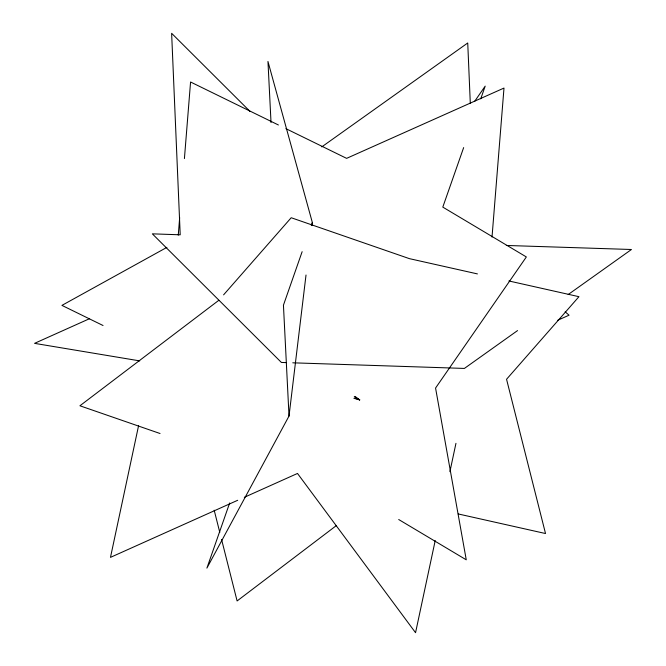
<?xml version="1.0" encoding="UTF-8"?>
<svg xmlns="http://www.w3.org/2000/svg" width="666" height="666" viewBox="0 0 666 666"><rect width="100%" height="100%" fill="white"/><g stroke="black" fill="none" stroke-linecap="round" stroke-linejoin="round"><path stroke-width="1" d="M178.263 235.165L179.67 217.566M184.415 158.583L190.568 82.001L278.405 124.983M492.016 237.079L503.995 88.062L346.611 158.358L285.88 128.638M229.67 502.963L206.893 568.123L289.019 416.042L306.019 275.016M311.971 225.608L312.346 222.519L267.957 61.455L271.029 122.586M138.57 425.716L110.481 557.367L237.687 500.283M435.214 540.551L415.551 632.7L297.494 473.451L244.33 497.302M449.908 471.686L455.952 443.331M353.896 398.285L359.707 399.883L355.003 396.395M302.139 251.69L283.441 305.178L289.019 416.042M311.322 225.433L312.346 222.519M463.653 147.594L442.798 207.109L526.348 256.951L435.564 388.045L466.258 559.815L398.709 519.522M480.744 98.809L485.189 86.13L474.583 101.448M223.585 294.863L291.192 217.732L409.407 258.649L477.43 273.909M218.798 300.316L79.92 405.777L160.04 433.508M336.305 525.624L237.104 600.957L221.57 539.46M321.77 146.895L467.732 42.982L470.296 103.222M517.549 330.586L464.393 368.431L292.765 362.812M568.173 294.555L631.451 249.5L506.302 245.454M166.9 247.369L61.93 305.386L103.039 325.507M89.61 318.656L34.549 343.356L139.71 360.889M557.683 320.279L569.055 315.193L565.159 311.805M355.786 398.501L359.707 399.883M359.657 399.925L354.287 396.803M286.563 362.612L281.393 362.446L152.347 233.841L180.211 234.807L171.628 33.3L250.083 111.488M508.899 280.969L578.945 296.686L506.551 379.27L545.521 533.533L458.216 513.944M214.186 510.214L219.788 532.4"/></g></svg>
